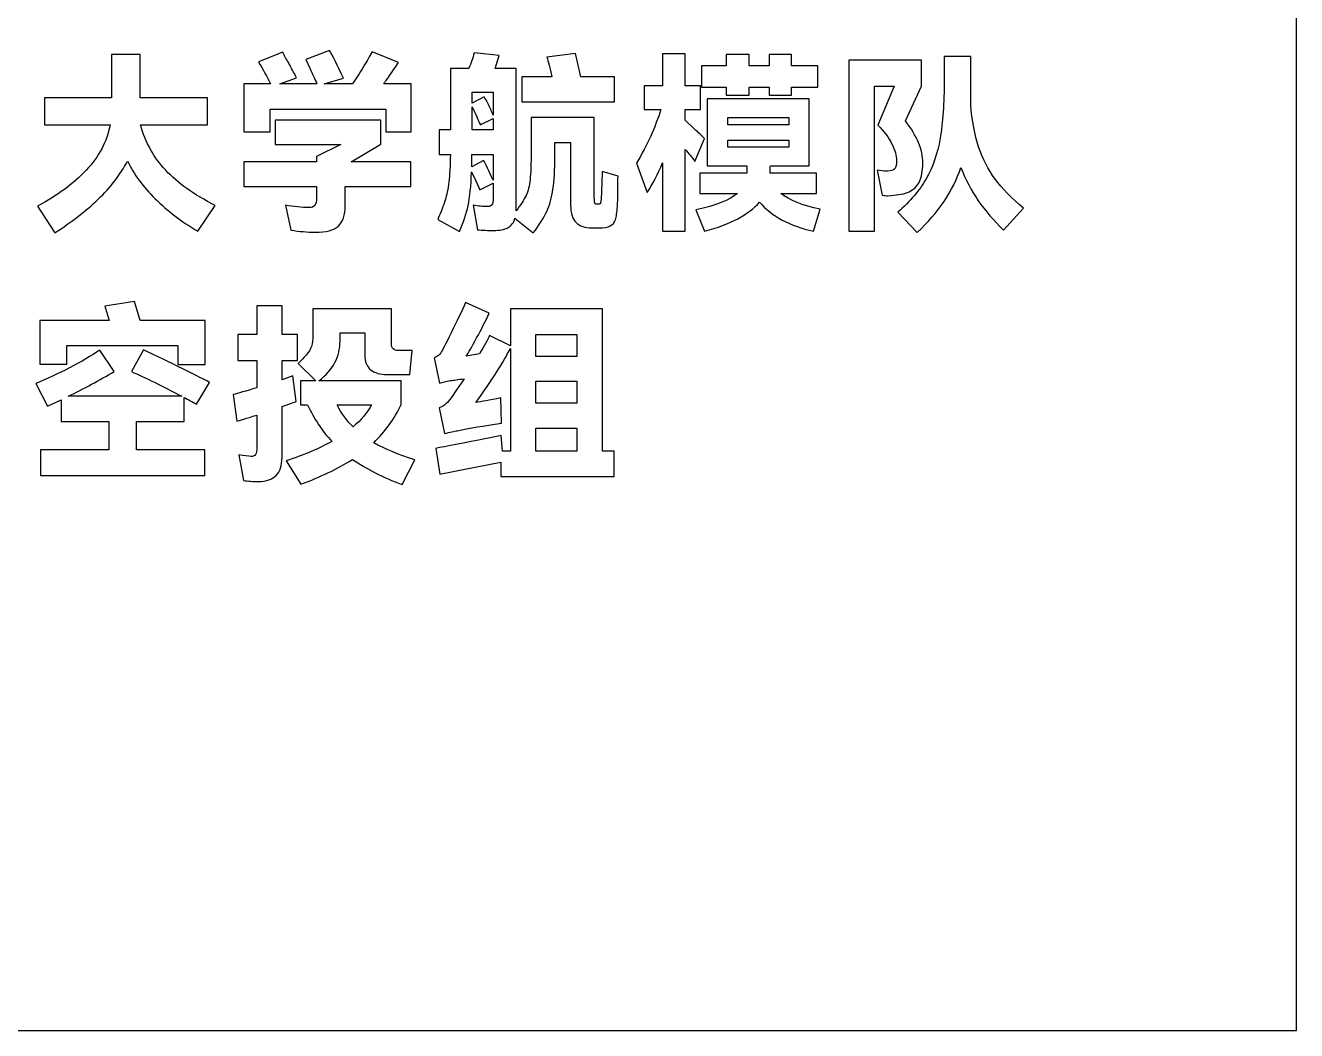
# Model space of a CAD drawing. Header units: centimetres. Extents: x -4.1 to 4.4, y -13.6 to 13.3.
# Drawn here: x 0.47 to 4.351, y -13.586 to -10.518 of the extents above; entities that cross this region are included whole.
import ezdxf

# ---------------------------------------------------------------- set-up
doc = ezdxf.new("R2010")
doc.units = ezdxf.units.CM
doc.header["$MEASUREMENT"] = 0
doc.layers.add('layer 1', color=7, linetype='Continuous')

msp = doc.modelspace()

# ---------------------------------------------------------------- linework, layer by layer
at = {"layer": 'layer 1', "color": 7}
msp.add_lwpolyline([(-4.02827, -13.58641), (4.35069, -13.58641), (4.35069, -5.20745), (-4.02827, -5.20745), (-4.02827, -13.58641)], close=True, dxfattribs=at)
at = {"layer": 'layer 1', "color": 250}
for points, knots in [([(0.82109, -10.82146), (0.83663, -10.87548), (0.86238, -10.92173), (0.89833, -10.96021), (0.89833, -10.96021), (0.93428, -10.99868), (0.98451, -11.03444), (1.04903, -11.06747), (1.04903, -11.06747), (1.04903, -11.06747), (0.99656, -11.14617), (0.99656, -11.14617), (0.99656, -11.14617), (0.94565, -11.11625), (0.90212, -11.08321), (0.86598, -11.04707), (0.86598, -11.04707), (0.82983, -11.01093), (0.80166, -10.97264), (0.78145, -10.93222), (0.78145, -10.93222), (0.75968, -10.97381), (0.73005, -11.01248), (0.69254, -11.04824), (0.69254, -11.04824), (0.65504, -11.08399), (0.61083, -11.11819), (0.55992, -11.15084), (0.55992, -11.15084), (0.55992, -11.15084), (0.50687, -11.06981), (0.50687, -11.06981), (0.50687, -11.06981), (0.56672, -11.03794), (0.61617, -11.00131), (0.65523, -10.95992), (0.65523, -10.95992), (0.69429, -10.91852), (0.71868, -10.87237), (0.7284, -10.82146), (0.7284, -10.82146), (0.7284, -10.82146), (0.52844, -10.82146), (0.52844, -10.82146), (0.52844, -10.82146), (0.52844, -10.82146), (0.52844, -10.73868), (0.52844, -10.73868), (0.52844, -10.73868), (0.52844, -10.73868), (0.73306, -10.73868), (0.73306, -10.73868), (0.73306, -10.73868), (0.73306, -10.73868), (0.73306, -10.60693), (0.73306, -10.60693), (0.73306, -10.60693), (0.73306, -10.60693), (0.81992, -10.60693), (0.81992, -10.60693), (0.81992, -10.60693), (0.81992, -10.60693), (0.81992, -10.73868), (0.81992, -10.73868), (0.81992, -10.73868), (0.81992, -10.73868), (1.02571, -10.73868), (1.02571, -10.73868), (1.02571, -10.73868), (1.02571, -10.73868), (1.02571, -10.82146), (1.02571, -10.82146), (1.02571, -10.82146), (1.02571, -10.82146), (0.82109, -10.82146), (0.82109, -10.82146)], [0, 0, 0, 0, 0.05, 0.05, 0.05, 0.05, 0.1, 0.1, 0.1, 0.1, 0.15, 0.15, 0.15, 0.15, 0.2, 0.2, 0.2, 0.2, 0.25, 0.25, 0.25, 0.25, 0.3, 0.3, 0.3, 0.3, 0.35, 0.35, 0.35, 0.35, 0.4, 0.4, 0.4, 0.4, 0.45, 0.45, 0.45, 0.45, 0.5, 0.5, 0.5, 0.5, 0.55, 0.55, 0.55, 0.55, 0.6, 0.6, 0.6, 0.6, 0.65, 0.65, 0.65, 0.65, 0.7, 0.7, 0.7, 0.7, 0.75, 0.75, 0.75, 0.75, 0.8, 0.8, 0.8, 0.8, 0.85, 0.85, 0.85, 0.85, 0.9, 0.9, 0.9, 0.9, 1, 1, 1, 1]), ([(1.64716, -10.69612), (1.64716, -10.69612), (1.64716, -10.84303), (1.64716, -10.84303), (1.64716, -10.84303), (1.64716, -10.84303), (1.5702, -10.84303), (1.5702, -10.84303), (1.5702, -10.84303), (1.5702, -10.84303), (1.5702, -10.77366), (1.5702, -10.77366), (1.5702, -10.77366), (1.5702, -10.77366), (1.21692, -10.77366), (1.21692, -10.77366), (1.21692, -10.77366), (1.21692, -10.77366), (1.21692, -10.84303), (1.21692, -10.84303), (1.21692, -10.84303), (1.21692, -10.84303), (1.13647, -10.84303), (1.13647, -10.84303), (1.13647, -10.84303), (1.13647, -10.84303), (1.13647, -10.69612), (1.13647, -10.69612), (1.13647, -10.69612), (1.13647, -10.69612), (1.21809, -10.69612), (1.21809, -10.69612), (1.21809, -10.69612), (1.20799, -10.67552), (1.19574, -10.65318), (1.18136, -10.62908), (1.18136, -10.62908), (1.18136, -10.62908), (1.2554, -10.59993), (1.2554, -10.59993), (1.2554, -10.59993), (1.25812, -10.60537), (1.26113, -10.61091), (1.26444, -10.61655), (1.26444, -10.61655), (1.26774, -10.62218), (1.27095, -10.62791), (1.27406, -10.63374), (1.27406, -10.63374), (1.27755, -10.63996), (1.28144, -10.64696), (1.28571, -10.65473), (1.28571, -10.65473), (1.28999, -10.6625), (1.29407, -10.67028), (1.29796, -10.67805), (1.29796, -10.67805), (1.29796, -10.67805), (1.24666, -10.69612), (1.24666, -10.69612), (1.24666, -10.69612), (1.24666, -10.69612), (1.35975, -10.69612), (1.35975, -10.69612), (1.35975, -10.69612), (1.35664, -10.68874), (1.35324, -10.68106), (1.34955, -10.67309), (1.34955, -10.67309), (1.34586, -10.66513), (1.34246, -10.65745), (1.33935, -10.65007), (1.33935, -10.65007), (1.33935, -10.65007), (1.32652, -10.62208), (1.32652, -10.62208), (1.32652, -10.62208), (1.32652, -10.62208), (1.39881, -10.59468), (1.39881, -10.59468), (1.39881, -10.59468), (1.40814, -10.61101), (1.42213, -10.63899), (1.44078, -10.67863), (1.44078, -10.67863), (1.44078, -10.67863), (1.3819, -10.69612), (1.3819, -10.69612), (1.3819, -10.69612), (1.3819, -10.69612), (1.46818, -10.69612), (1.46818, -10.69612), (1.46818, -10.69612), (1.47907, -10.68058), (1.49014, -10.66357), (1.50141, -10.64511), (1.50141, -10.64511), (1.51268, -10.62665), (1.52162, -10.61101), (1.52823, -10.59818), (1.52823, -10.59818), (1.52823, -10.59818), (1.60868, -10.63141), (1.60868, -10.63141), (1.60868, -10.63141), (1.60207, -10.64152), (1.59158, -10.65687), (1.5772, -10.67747), (1.5772, -10.67747), (1.57448, -10.68135), (1.57195, -10.68485), (1.56962, -10.68796), (1.56962, -10.68796), (1.56729, -10.69107), (1.56535, -10.69379), (1.56379, -10.69612), (1.56379, -10.69612), (1.56379, -10.69612), (1.64716, -10.69612), (1.64716, -10.69612)], [0, 0, 0, 0, 0.0322581, 0.0322581, 0.0322581, 0.0322581, 0.0645161, 0.0645161, 0.0645161, 0.0645161, 0.0967742, 0.0967742, 0.0967742, 0.0967742, 0.1290323, 0.1290323, 0.1290323, 0.1290323, 0.1612903, 0.1612903, 0.1612903, 0.1612903, 0.1935484, 0.1935484, 0.1935484, 0.1935484, 0.2258065, 0.2258065, 0.2258065, 0.2258065, 0.2580645, 0.2580645, 0.2580645, 0.2580645, 0.2903226, 0.2903226, 0.2903226, 0.2903226, 0.3225806, 0.3225806, 0.3225806, 0.3225806, 0.3548387, 0.3548387, 0.3548387, 0.3548387, 0.3870968, 0.3870968, 0.3870968, 0.3870968, 0.4193548, 0.4193548, 0.4193548, 0.4193548, 0.4516129, 0.4516129, 0.4516129, 0.4516129, 0.483871, 0.483871, 0.483871, 0.483871, 0.516129, 0.516129, 0.516129, 0.516129, 0.5483871, 0.5483871, 0.5483871, 0.5483871, 0.5806452, 0.5806452, 0.5806452, 0.5806452, 0.6129032, 0.6129032, 0.6129032, 0.6129032, 0.6451613, 0.6451613, 0.6451613, 0.6451613, 0.6774194, 0.6774194, 0.6774194, 0.6774194, 0.7096774, 0.7096774, 0.7096774, 0.7096774, 0.7419355, 0.7419355, 0.7419355, 0.7419355, 0.7741935, 0.7741935, 0.7741935, 0.7741935, 0.8064516, 0.8064516, 0.8064516, 0.8064516, 0.8387097, 0.8387097, 0.8387097, 0.8387097, 0.8709677, 0.8709677, 0.8709677, 0.8709677, 0.9032258, 0.9032258, 0.9032258, 0.9032258, 0.9354839, 0.9354839, 0.9354839, 0.9354839, 1, 1, 1, 1]), ([(2.27909, -10.9777), (2.27909, -10.98819), (2.279, -11.00276), (2.2788, -11.02142), (2.2788, -11.02142), (2.27861, -11.04007), (2.27812, -11.0564), (2.27735, -11.07039), (2.27735, -11.07039), (2.27618, -11.08865), (2.27414, -11.10226), (2.27122, -11.1112), (2.27122, -11.1112), (2.26831, -11.12014), (2.26306, -11.12645), (2.25548, -11.13014), (2.25548, -11.13014), (2.24791, -11.13383), (2.23654, -11.13568), (2.22138, -11.13568), (2.22138, -11.13568), (2.22138, -11.13568), (2.19865, -11.13568), (2.19865, -11.13568), (2.19865, -11.13568), (2.17805, -11.13568), (2.16221, -11.13043), (2.15113, -11.11994), (2.15113, -11.11994), (2.14006, -11.10945), (2.13452, -11.09176), (2.13452, -11.06689), (2.13452, -11.06689), (2.13452, -11.06689), (2.13452, -10.87509), (2.13452, -10.87509), (2.13452, -10.87509), (2.13452, -10.87509), (2.08613, -10.87509), (2.08613, -10.87509), (2.08613, -10.87509), (2.08613, -10.87509), (2.08613, -10.91765), (2.08613, -10.91765), (2.08613, -10.91765), (2.08613, -10.95924), (2.08429, -10.99266), (2.08059, -11.01792), (2.08059, -11.01792), (2.0769, -11.04318), (2.07049, -11.06572), (2.06136, -11.08555), (2.06136, -11.08555), (2.05222, -11.10537), (2.03852, -11.12732), (2.02026, -11.15142), (2.02026, -11.15142), (2.02026, -11.15142), (1.96429, -11.10653), (1.96429, -11.10653), (1.96429, -11.10653), (1.9604, -11.12014), (1.95321, -11.12975), (1.94272, -11.13539), (1.94272, -11.13539), (1.93223, -11.14102), (1.91765, -11.14384), (1.899, -11.14384), (1.899, -11.14384), (1.88073, -11.14384), (1.86441, -11.14307), (1.85003, -11.14151), (1.85003, -11.14151), (1.85003, -11.14151), (1.83662, -11.06631), (1.83662, -11.06631), (1.83662, -11.06631), (1.85217, -11.06942), (1.86694, -11.07097), (1.88093, -11.07097), (1.88093, -11.07097), (1.88753, -11.07097), (1.892, -11.06913), (1.89433, -11.06543), (1.89433, -11.06543), (1.89667, -11.06174), (1.89783, -11.05543), (1.89783, -11.04649), (1.89783, -11.04649), (1.89783, -11.04649), (1.89783, -10.99927), (1.89783, -10.99927), (1.89783, -10.99927), (1.89783, -10.99927), (1.85761, -11.02025), (1.85761, -11.02025), (1.85761, -11.02025), (1.85761, -11.02025), (1.84478, -10.99227), (1.84478, -10.99227), (1.84478, -10.99227), (1.84478, -10.99227), (1.83196, -10.96487), (1.83196, -10.96487), (1.83196, -10.96487), (1.8304, -11.00801), (1.8269, -11.04241), (1.82146, -11.06806), (1.82146, -11.06806), (1.81602, -11.09371), (1.80728, -11.11994), (1.79523, -11.14676), (1.79523, -11.14676), (1.79523, -11.14676), (1.72877, -11.11003), (1.72877, -11.11003), (1.72877, -11.11003), (1.73888, -11.0871), (1.74636, -11.06767), (1.75122, -11.05173), (1.75122, -11.05173), (1.75607, -11.0358), (1.75986, -11.01714), (1.76258, -10.99577), (1.76258, -10.99577), (1.7653, -10.97439), (1.76686, -10.94641), (1.76725, -10.91182), (1.76725, -10.91182), (1.76725, -10.91182), (1.73285, -10.91182), (1.73285, -10.91182), (1.73285, -10.91182), (1.73285, -10.91182), (1.73285, -10.83662), (1.73285, -10.83662), (1.73285, -10.83662), (1.73285, -10.83662), (1.76783, -10.83662), (1.76783, -10.83662), (1.76783, -10.83662), (1.76783, -10.83662), (1.76783, -10.64948), (1.76783, -10.64948), (1.76783, -10.64948), (1.76783, -10.64948), (1.8238, -10.64948), (1.8238, -10.64948), (1.8238, -10.64948), (1.83001, -10.63355), (1.83545, -10.61742), (1.84012, -10.6011), (1.84012, -10.6011), (1.84012, -10.6011), (1.9159, -10.60984), (1.9159, -10.60984), (1.9159, -10.60984), (1.9159, -10.60984), (1.90366, -10.64948), (1.90366, -10.64948), (1.90366, -10.64948), (1.90366, -10.64948), (1.96837, -10.64948), (1.96837, -10.64948), (1.96837, -10.64948), (1.96837, -10.64948), (1.96837, -11.06981), (1.96837, -11.06981), (1.96837, -11.06981), (1.96837, -11.07641), (1.96818, -11.08127), (1.96779, -11.08438), (1.96779, -11.08438), (1.98217, -11.06611), (1.99237, -11.05037), (1.99839, -11.03716), (1.99839, -11.03716), (2.00442, -11.02394), (2.0085, -11.00772), (2.01064, -10.98848), (2.01064, -10.98848), (2.01277, -10.96924), (2.01384, -10.9398), (2.01384, -10.90016), (2.01384, -10.90016), (2.01384, -10.90016), (2.01384, -10.79931), (2.01384, -10.79931), (2.01384, -10.79931), (2.01384, -10.79931), (2.20681, -10.79931), (2.20681, -10.79931), (2.20681, -10.79931), (2.20681, -10.79931), (2.20681, -11.04415), (2.20681, -11.04415), (2.20681, -11.04415), (2.20681, -11.05193), (2.2072, -11.05717), (2.20797, -11.05989), (2.20797, -11.05989), (2.20875, -11.06262), (2.21011, -11.06398), (2.21205, -11.06398), (2.21205, -11.06398), (2.21205, -11.06398), (2.22196, -11.06398), (2.22196, -11.06398), (2.22196, -11.06398), (2.22391, -11.06398), (2.22527, -11.06252), (2.22604, -11.0596), (2.22604, -11.0596), (2.22682, -11.05669), (2.2274, -11.05115), (2.22779, -11.04299), (2.22779, -11.04299), (2.22935, -11.00412), (2.23032, -10.97789), (2.23071, -10.96429), (2.23071, -10.96429), (2.23071, -10.96429), (2.27909, -10.9777), (2.27909, -10.9777)], [0, 0, 0, 0, 0.0175439, 0.0175439, 0.0175439, 0.0175439, 0.0350877, 0.0350877, 0.0350877, 0.0350877, 0.0526316, 0.0526316, 0.0526316, 0.0526316, 0.0701754, 0.0701754, 0.0701754, 0.0701754, 0.0877193, 0.0877193, 0.0877193, 0.0877193, 0.1052632, 0.1052632, 0.1052632, 0.1052632, 0.122807, 0.122807, 0.122807, 0.122807, 0.1403509, 0.1403509, 0.1403509, 0.1403509, 0.1578947, 0.1578947, 0.1578947, 0.1578947, 0.1754386, 0.1754386, 0.1754386, 0.1754386, 0.1929825, 0.1929825, 0.1929825, 0.1929825, 0.2105263, 0.2105263, 0.2105263, 0.2105263, 0.2280702, 0.2280702, 0.2280702, 0.2280702, 0.245614, 0.245614, 0.245614, 0.245614, 0.2631579, 0.2631579, 0.2631579, 0.2631579, 0.2807018, 0.2807018, 0.2807018, 0.2807018, 0.2982456, 0.2982456, 0.2982456, 0.2982456, 0.3157895, 0.3157895, 0.3157895, 0.3157895, 0.3333333, 0.3333333, 0.3333333, 0.3333333, 0.3508772, 0.3508772, 0.3508772, 0.3508772, 0.3684211, 0.3684211, 0.3684211, 0.3684211, 0.3859649, 0.3859649, 0.3859649, 0.3859649, 0.4035088, 0.4035088, 0.4035088, 0.4035088, 0.4210526, 0.4210526, 0.4210526, 0.4210526, 0.4385965, 0.4385965, 0.4385965, 0.4385965, 0.4561404, 0.4561404, 0.4561404, 0.4561404, 0.4736842, 0.4736842, 0.4736842, 0.4736842, 0.4912281, 0.4912281, 0.4912281, 0.4912281, 0.5087719, 0.5087719, 0.5087719, 0.5087719, 0.5263158, 0.5263158, 0.5263158, 0.5263158, 0.5438596, 0.5438596, 0.5438596, 0.5438596, 0.5614035, 0.5614035, 0.5614035, 0.5614035, 0.5789474, 0.5789474, 0.5789474, 0.5789474, 0.5964912, 0.5964912, 0.5964912, 0.5964912, 0.6140351, 0.6140351, 0.6140351, 0.6140351, 0.6315789, 0.6315789, 0.6315789, 0.6315789, 0.6491228, 0.6491228, 0.6491228, 0.6491228, 0.6666667, 0.6666667, 0.6666667, 0.6666667, 0.6842105, 0.6842105, 0.6842105, 0.6842105, 0.7017544, 0.7017544, 0.7017544, 0.7017544, 0.7192982, 0.7192982, 0.7192982, 0.7192982, 0.7368421, 0.7368421, 0.7368421, 0.7368421, 0.754386, 0.754386, 0.754386, 0.754386, 0.7719298, 0.7719298, 0.7719298, 0.7719298, 0.7894737, 0.7894737, 0.7894737, 0.7894737, 0.8070175, 0.8070175, 0.8070175, 0.8070175, 0.8245614, 0.8245614, 0.8245614, 0.8245614, 0.8421053, 0.8421053, 0.8421053, 0.8421053, 0.8596491, 0.8596491, 0.8596491, 0.8596491, 0.877193, 0.877193, 0.877193, 0.877193, 0.8947368, 0.8947368, 0.8947368, 0.8947368, 0.9122807, 0.9122807, 0.9122807, 0.9122807, 0.9298246, 0.9298246, 0.9298246, 0.9298246, 0.9473684, 0.9473684, 0.9473684, 0.9473684, 0.9649123, 0.9649123, 0.9649123, 0.9649123, 1, 1, 1, 1]), ([(2.2686, -10.67513), (2.2686, -10.67513), (2.2686, -10.75092), (2.2686, -10.75092), (2.2686, -10.75092), (2.2686, -10.75092), (1.98528, -10.75092), (1.98528, -10.75092), (1.98528, -10.75092), (1.98528, -10.75092), (1.98528, -10.67513), (1.98528, -10.67513), (1.98528, -10.67513), (1.98528, -10.67513), (2.07739, -10.67513), (2.07739, -10.67513), (2.07739, -10.67513), (2.07117, -10.64754), (2.06612, -10.62753), (2.06223, -10.61509), (2.06223, -10.61509), (2.06223, -10.61509), (2.14909, -10.60401), (2.14909, -10.60401), (2.14909, -10.60401), (2.15415, -10.62694), (2.15978, -10.65065), (2.166, -10.67513), (2.166, -10.67513), (2.166, -10.67513), (2.2686, -10.67513), (2.2686, -10.67513)], [0, 0, 0, 0, 0.1111111, 0.1111111, 0.1111111, 0.1111111, 0.2222222, 0.2222222, 0.2222222, 0.2222222, 0.3333333, 0.3333333, 0.3333333, 0.3333333, 0.4444444, 0.4444444, 0.4444444, 0.4444444, 0.5555556, 0.5555556, 0.5555556, 0.5555556, 0.6666667, 0.6666667, 0.6666667, 0.6666667, 0.7777778, 0.7777778, 0.7777778, 0.7777778, 1, 1, 1, 1]), ([(2.51403, -10.93281), (2.50432, -10.92037), (2.4944, -10.90832), (2.4843, -10.89666), (2.4843, -10.89666), (2.4843, -10.89666), (2.4843, -11.14559), (2.4843, -11.14559), (2.4843, -11.14559), (2.4843, -11.14559), (2.41493, -11.14559), (2.41493, -11.14559), (2.41493, -11.14559), (2.41493, -11.14559), (2.41493, -10.93747), (2.41493, -10.93747), (2.41493, -10.93747), (2.40055, -10.97167), (2.385, -11.00199), (2.36829, -11.02841), (2.36829, -11.02841), (2.36829, -11.02841), (2.33506, -10.93864), (2.33506, -10.93864), (2.33506, -10.93864), (2.36887, -10.88267), (2.39375, -10.82787), (2.40968, -10.77424), (2.40968, -10.77424), (2.40968, -10.77424), (2.35896, -10.77424), (2.35896, -10.77424), (2.35896, -10.77424), (2.35896, -10.77424), (2.35896, -10.70253), (2.35896, -10.70253), (2.35896, -10.70253), (2.35896, -10.70253), (2.41493, -10.70253), (2.41493, -10.70253), (2.41493, -10.70253), (2.41493, -10.70253), (2.41493, -10.6046), (2.41493, -10.6046), (2.41493, -10.6046), (2.41493, -10.6046), (2.4843, -10.6046), (2.4843, -10.6046), (2.4843, -10.6046), (2.4843, -10.6046), (2.4843, -10.70253), (2.4843, -10.70253), (2.4843, -10.70253), (2.4843, -10.70253), (2.53094, -10.70253), (2.53094, -10.70253), (2.53094, -10.70253), (2.53094, -10.70253), (2.53094, -10.77424), (2.53094, -10.77424), (2.53094, -10.77424), (2.53094, -10.77424), (2.4843, -10.77424), (2.4843, -10.77424), (2.4843, -10.77424), (2.4843, -10.77424), (2.4843, -10.80689), (2.4843, -10.80689), (2.4843, -10.80689), (2.4843, -10.80689), (2.51287, -10.83429), (2.51287, -10.83429), (2.51287, -10.83429), (2.52452, -10.84478), (2.53463, -10.8543), (2.54318, -10.86285), (2.54318, -10.86285), (2.54318, -10.86285), (2.51403, -10.93281), (2.51403, -10.93281)], [0, 0, 0, 0, 0.047619, 0.047619, 0.047619, 0.047619, 0.0952381, 0.0952381, 0.0952381, 0.0952381, 0.1428571, 0.1428571, 0.1428571, 0.1428571, 0.1904762, 0.1904762, 0.1904762, 0.1904762, 0.2380952, 0.2380952, 0.2380952, 0.2380952, 0.2857143, 0.2857143, 0.2857143, 0.2857143, 0.3333333, 0.3333333, 0.3333333, 0.3333333, 0.3809524, 0.3809524, 0.3809524, 0.3809524, 0.4285714, 0.4285714, 0.4285714, 0.4285714, 0.4761905, 0.4761905, 0.4761905, 0.4761905, 0.5238095, 0.5238095, 0.5238095, 0.5238095, 0.5714286, 0.5714286, 0.5714286, 0.5714286, 0.6190476, 0.6190476, 0.6190476, 0.6190476, 0.6666667, 0.6666667, 0.6666667, 0.6666667, 0.7142857, 0.7142857, 0.7142857, 0.7142857, 0.7619048, 0.7619048, 0.7619048, 0.7619048, 0.8095238, 0.8095238, 0.8095238, 0.8095238, 0.8571429, 0.8571429, 0.8571429, 0.8571429, 0.9047619, 0.9047619, 0.9047619, 0.9047619, 1, 1, 1, 1]), ([(2.67901, -10.73052), (2.67901, -10.73052), (2.60964, -10.73052), (2.60964, -10.73052), (2.60964, -10.73052), (2.60964, -10.73052), (2.60964, -10.70603), (2.60964, -10.70603), (2.60964, -10.70603), (2.60964, -10.70603), (2.53444, -10.70603), (2.53444, -10.70603), (2.53444, -10.70603), (2.53444, -10.70603), (2.53444, -10.64074), (2.53444, -10.64074), (2.53444, -10.64074), (2.53444, -10.64074), (2.60964, -10.64074), (2.60964, -10.64074), (2.60964, -10.64074), (2.60964, -10.64074), (2.60964, -10.60693), (2.60964, -10.60693), (2.60964, -10.60693), (2.60964, -10.60693), (2.67901, -10.60693), (2.67901, -10.60693), (2.67901, -10.60693), (2.67901, -10.60693), (2.67901, -10.64074), (2.67901, -10.64074), (2.67901, -10.64074), (2.67901, -10.64074), (2.74022, -10.64074), (2.74022, -10.64074), (2.74022, -10.64074), (2.74022, -10.64074), (2.74022, -10.60693), (2.74022, -10.60693), (2.74022, -10.60693), (2.74022, -10.60693), (2.80901, -10.60693), (2.80901, -10.60693), (2.80901, -10.60693), (2.80901, -10.60693), (2.80901, -10.64074), (2.80901, -10.64074), (2.80901, -10.64074), (2.80901, -10.64074), (2.88946, -10.64074), (2.88946, -10.64074), (2.88946, -10.64074), (2.88946, -10.64074), (2.88946, -10.70603), (2.88946, -10.70603), (2.88946, -10.70603), (2.88946, -10.70603), (2.80901, -10.70603), (2.80901, -10.70603), (2.80901, -10.70603), (2.80901, -10.70603), (2.80901, -10.73052), (2.80901, -10.73052), (2.80901, -10.73052), (2.80901, -10.73052), (2.74022, -10.73052), (2.74022, -10.73052), (2.74022, -10.73052), (2.74022, -10.73052), (2.74022, -10.70603), (2.74022, -10.70603), (2.74022, -10.70603), (2.74022, -10.70603), (2.67901, -10.70603), (2.67901, -10.70603), (2.67901, -10.70603), (2.67901, -10.70603), (2.67901, -10.73052), (2.67901, -10.73052)], [0, 0, 0, 0, 0.047619, 0.047619, 0.047619, 0.047619, 0.0952381, 0.0952381, 0.0952381, 0.0952381, 0.1428571, 0.1428571, 0.1428571, 0.1428571, 0.1904762, 0.1904762, 0.1904762, 0.1904762, 0.2380952, 0.2380952, 0.2380952, 0.2380952, 0.2857143, 0.2857143, 0.2857143, 0.2857143, 0.3333333, 0.3333333, 0.3333333, 0.3333333, 0.3809524, 0.3809524, 0.3809524, 0.3809524, 0.4285714, 0.4285714, 0.4285714, 0.4285714, 0.4761905, 0.4761905, 0.4761905, 0.4761905, 0.5238095, 0.5238095, 0.5238095, 0.5238095, 0.5714286, 0.5714286, 0.5714286, 0.5714286, 0.6190476, 0.6190476, 0.6190476, 0.6190476, 0.6666667, 0.6666667, 0.6666667, 0.6666667, 0.7142857, 0.7142857, 0.7142857, 0.7142857, 0.7619048, 0.7619048, 0.7619048, 0.7619048, 0.8095238, 0.8095238, 0.8095238, 0.8095238, 0.8571429, 0.8571429, 0.8571429, 0.8571429, 0.9047619, 0.9047619, 0.9047619, 0.9047619, 1, 1, 1, 1]), ([(3.20951, -10.93805), (3.20951, -10.96215), (3.20602, -10.98119), (3.19902, -10.99519), (3.19902, -10.99519), (3.19203, -11.00918), (3.18163, -11.01928), (3.16783, -11.0255), (3.16783, -11.0255), (3.15404, -11.03172), (3.13587, -11.0356), (3.11332, -11.03716), (3.11332, -11.03716), (3.11332, -11.03716), (3.10166, -11.03774), (3.10166, -11.03774), (3.10166, -11.03774), (3.09817, -11.03774), (3.09292, -11.03735), (3.08592, -11.03658), (3.08592, -11.03658), (3.08592, -11.03658), (3.07018, -10.96021), (3.07018, -10.96021), (3.07018, -10.96021), (3.07951, -10.96176), (3.09001, -10.96254), (3.10166, -10.96254), (3.10166, -10.96254), (3.11255, -10.96254), (3.11993, -10.9603), (3.12382, -10.95583), (3.12382, -10.95583), (3.1277, -10.95137), (3.12965, -10.94272), (3.12965, -10.92989), (3.12965, -10.92989), (3.12965, -10.9159), (3.12489, -10.89929), (3.11536, -10.88005), (3.11536, -10.88005), (3.10584, -10.86081), (3.09137, -10.84148), (3.07193, -10.82204), (3.07193, -10.82204), (3.07193, -10.82204), (3.12265, -10.7037), (3.12265, -10.7037), (3.12265, -10.7037), (3.12265, -10.7037), (3.06202, -10.7037), (3.06202, -10.7037), (3.06202, -10.7037), (3.06202, -10.7037), (3.06202, -11.14617), (3.06202, -11.14617), (3.06202, -11.14617), (3.06202, -11.14617), (2.9839, -11.14617), (2.9839, -11.14617), (2.9839, -11.14617), (2.9839, -11.14617), (2.9839, -10.62442), (2.9839, -10.62442), (2.9839, -10.62442), (2.9839, -10.62442), (3.20602, -10.62442), (3.20602, -10.62442), (3.20602, -10.62442), (3.20602, -10.62442), (3.20602, -10.7037), (3.20602, -10.7037), (3.20602, -10.7037), (3.20602, -10.7037), (3.15646, -10.80922), (3.15646, -10.80922), (3.15646, -10.80922), (3.17434, -10.83254), (3.18765, -10.85469), (3.1964, -10.87568), (3.1964, -10.87568), (3.20514, -10.89666), (3.20951, -10.91746), (3.20951, -10.93805)], [0, 0, 0, 0, 0.0454545, 0.0454545, 0.0454545, 0.0454545, 0.0909091, 0.0909091, 0.0909091, 0.0909091, 0.1363636, 0.1363636, 0.1363636, 0.1363636, 0.1818182, 0.1818182, 0.1818182, 0.1818182, 0.2272727, 0.2272727, 0.2272727, 0.2272727, 0.2727273, 0.2727273, 0.2727273, 0.2727273, 0.3181818, 0.3181818, 0.3181818, 0.3181818, 0.3636364, 0.3636364, 0.3636364, 0.3636364, 0.4090909, 0.4090909, 0.4090909, 0.4090909, 0.4545455, 0.4545455, 0.4545455, 0.4545455, 0.5, 0.5, 0.5, 0.5, 0.5454545, 0.5454545, 0.5454545, 0.5454545, 0.5909091, 0.5909091, 0.5909091, 0.5909091, 0.6363636, 0.6363636, 0.6363636, 0.6363636, 0.6818182, 0.6818182, 0.6818182, 0.6818182, 0.7272727, 0.7272727, 0.7272727, 0.7272727, 0.7727273, 0.7727273, 0.7727273, 0.7727273, 0.8181818, 0.8181818, 0.8181818, 0.8181818, 0.8636364, 0.8636364, 0.8636364, 0.8636364, 0.9090909, 0.9090909, 0.9090909, 0.9090909, 1, 1, 1, 1]), ([(3.35584, -10.75908), (3.36011, -10.80922), (3.36818, -10.85236), (3.38003, -10.8885), (3.38003, -10.8885), (3.39189, -10.92465), (3.4087, -10.95739), (3.43046, -10.98673), (3.43046, -10.98673), (3.45222, -11.01607), (3.48118, -11.0459), (3.51732, -11.07622), (3.51732, -11.07622), (3.51732, -11.07622), (3.45611, -11.14268), (3.45611, -11.14268), (3.45611, -11.14268), (3.4258, -11.11392), (3.40005, -11.08399), (3.37887, -11.0529), (3.37887, -11.0529), (3.35769, -11.02181), (3.3401, -10.98819), (3.32611, -10.95205), (3.32611, -10.95205), (3.30162, -11.02317), (3.25712, -11.08924), (3.19261, -11.15026), (3.19261, -11.15026), (3.19261, -11.15026), (3.13315, -11.08788), (3.13315, -11.08788), (3.13315, -11.08788), (3.17084, -11.05523), (3.1998, -11.02132), (3.22001, -10.98615), (3.22001, -10.98615), (3.24022, -10.95098), (3.2544, -10.90978), (3.26256, -10.86256), (3.26256, -10.86256), (3.27073, -10.81534), (3.27481, -10.75539), (3.27481, -10.68271), (3.27481, -10.68271), (3.27481, -10.68271), (3.27481, -10.61276), (3.27481, -10.61276), (3.27481, -10.61276), (3.27481, -10.61276), (3.35642, -10.61276), (3.35642, -10.61276), (3.35642, -10.61276), (3.35642, -10.61276), (3.35642, -10.69787), (3.35642, -10.69787), (3.35642, -10.69787), (3.35642, -10.72546), (3.35623, -10.74587), (3.35584, -10.75908)], [0, 0, 0, 0, 0.0625, 0.0625, 0.0625, 0.0625, 0.125, 0.125, 0.125, 0.125, 0.1875, 0.1875, 0.1875, 0.1875, 0.25, 0.25, 0.25, 0.25, 0.3125, 0.3125, 0.3125, 0.3125, 0.375, 0.375, 0.375, 0.375, 0.4375, 0.4375, 0.4375, 0.4375, 0.5, 0.5, 0.5, 0.5, 0.5625, 0.5625, 0.5625, 0.5625, 0.625, 0.625, 0.625, 0.625, 0.6875, 0.6875, 0.6875, 0.6875, 0.75, 0.75, 0.75, 0.75, 0.8125, 0.8125, 0.8125, 0.8125, 0.875, 0.875, 0.875, 0.875, 1, 1, 1, 1]), ([(1.83371, -10.72177), (1.83371, -10.72177), (1.83371, -10.755), (1.83371, -10.755), (1.83371, -10.755), (1.83371, -10.755), (1.87043, -10.73635), (1.87043, -10.73635), (1.87043, -10.73635), (1.87315, -10.73946), (1.87753, -10.74713), (1.88355, -10.75937), (1.88355, -10.75937), (1.88957, -10.77162), (1.89433, -10.7826), (1.89783, -10.79231), (1.89783, -10.79231), (1.89783, -10.79231), (1.89783, -10.72177), (1.89783, -10.72177), (1.89783, -10.72177), (1.89783, -10.72177), (1.83371, -10.72177), (1.83371, -10.72177)], [0, 0, 0, 0, 0.1428571, 0.1428571, 0.1428571, 0.1428571, 0.2857143, 0.2857143, 0.2857143, 0.2857143, 0.4285714, 0.4285714, 0.4285714, 0.4285714, 0.5714286, 0.5714286, 0.5714286, 0.5714286, 0.7142857, 0.7142857, 0.7142857, 0.7142857, 1, 1, 1, 1]), ([(2.77637, -11.03075), (2.80241, -11.05173), (2.84244, -11.06786), (2.89646, -11.07913), (2.89646, -11.07913), (2.89646, -11.07913), (2.87547, -11.14617), (2.87547, -11.14617), (2.87547, -11.14617), (2.84049, -11.13879), (2.80892, -11.12752), (2.78074, -11.11236), (2.78074, -11.11236), (2.75256, -11.0972), (2.72934, -11.07874), (2.71108, -11.05698), (2.71108, -11.05698), (2.67882, -11.09546), (2.62285, -11.12519), (2.54318, -11.14617), (2.54318, -11.14617), (2.54318, -11.14617), (2.51636, -11.08088), (2.51636, -11.08088), (2.51636, -11.08088), (2.57816, -11.06806), (2.62052, -11.05134), (2.64345, -11.03075), (2.64345, -11.03075), (2.64345, -11.03075), (2.52919, -11.03075), (2.52919, -11.03075), (2.52919, -11.03075), (2.52919, -11.03075), (2.52919, -10.96895), (2.52919, -10.96895), (2.52919, -10.96895), (2.52919, -10.96895), (2.67202, -10.96895), (2.67202, -10.96895), (2.67202, -10.96895), (2.67202, -10.96895), (2.6726, -10.9468), (2.6726, -10.9468), (2.6726, -10.9468), (2.6726, -10.9468), (2.55134, -10.9468), (2.55134, -10.9468), (2.55134, -10.9468), (2.55134, -10.9468), (2.55134, -10.74159), (2.55134, -10.74159), (2.55134, -10.74159), (2.55134, -10.74159), (2.86265, -10.74159), (2.86265, -10.74159), (2.86265, -10.74159), (2.86265, -10.74159), (2.86265, -10.9468), (2.86265, -10.9468), (2.86265, -10.9468), (2.86265, -10.9468), (2.7443, -10.9468), (2.7443, -10.9468), (2.7443, -10.9468), (2.74392, -10.95185), (2.74372, -10.95924), (2.74372, -10.96895), (2.74372, -10.96895), (2.74372, -10.96895), (2.88538, -10.96895), (2.88538, -10.96895), (2.88538, -10.96895), (2.88538, -10.96895), (2.88538, -11.03075), (2.88538, -11.03075), (2.88538, -11.03075), (2.88538, -11.03075), (2.77637, -11.03075), (2.77637, -11.03075)], [0, 0, 0, 0, 0.047619, 0.047619, 0.047619, 0.047619, 0.0952381, 0.0952381, 0.0952381, 0.0952381, 0.1428571, 0.1428571, 0.1428571, 0.1428571, 0.1904762, 0.1904762, 0.1904762, 0.1904762, 0.2380952, 0.2380952, 0.2380952, 0.2380952, 0.2857143, 0.2857143, 0.2857143, 0.2857143, 0.3333333, 0.3333333, 0.3333333, 0.3333333, 0.3809524, 0.3809524, 0.3809524, 0.3809524, 0.4285714, 0.4285714, 0.4285714, 0.4285714, 0.4761905, 0.4761905, 0.4761905, 0.4761905, 0.5238095, 0.5238095, 0.5238095, 0.5238095, 0.5714286, 0.5714286, 0.5714286, 0.5714286, 0.6190476, 0.6190476, 0.6190476, 0.6190476, 0.6666667, 0.6666667, 0.6666667, 0.6666667, 0.7142857, 0.7142857, 0.7142857, 0.7142857, 0.7619048, 0.7619048, 0.7619048, 0.7619048, 0.8095238, 0.8095238, 0.8095238, 0.8095238, 0.8571429, 0.8571429, 0.8571429, 0.8571429, 0.9047619, 0.9047619, 0.9047619, 0.9047619, 1, 1, 1, 1]), ([(1.83371, -10.83662), (1.83371, -10.83662), (1.89783, -10.83662), (1.89783, -10.83662), (1.89783, -10.83662), (1.89783, -10.83662), (1.89783, -10.80222), (1.89783, -10.80222), (1.89783, -10.80222), (1.89783, -10.80222), (1.85877, -10.82146), (1.85877, -10.82146), (1.85877, -10.82146), (1.85761, -10.81757), (1.84925, -10.79911), (1.83371, -10.76608), (1.83371, -10.76608), (1.83371, -10.76608), (1.83371, -10.83662), (1.83371, -10.83662)], [0, 0, 0, 0, 0.1666667, 0.1666667, 0.1666667, 0.1666667, 0.3333333, 0.3333333, 0.3333333, 0.3333333, 0.5, 0.5, 0.5, 0.5, 0.6666667, 0.6666667, 0.6666667, 0.6666667, 1, 1, 1, 1]), ([(1.55505, -10.88034), (1.55505, -10.88034), (1.46469, -10.93397), (1.46469, -10.93397), (1.46469, -10.93397), (1.46469, -10.93397), (1.64657, -10.93397), (1.64657, -10.93397), (1.64657, -10.93397), (1.64657, -10.93397), (1.64657, -11.00918), (1.64657, -11.00918), (1.64657, -11.00918), (1.64657, -11.00918), (1.44603, -11.00918), (1.44603, -11.00918), (1.44603, -11.00918), (1.44603, -11.00918), (1.44603, -11.06631), (1.44603, -11.06631), (1.44603, -11.06631), (1.44603, -11.09701), (1.43913, -11.11848), (1.42534, -11.13073), (1.42534, -11.13073), (1.41154, -11.14297), (1.38793, -11.14909), (1.3545, -11.14909), (1.3545, -11.14909), (1.3308, -11.14909), (1.30612, -11.14695), (1.28047, -11.14268), (1.28047, -11.14268), (1.28047, -11.14268), (1.26356, -11.06689), (1.26356, -11.06689), (1.26356, -11.06689), (1.28882, -11.07155), (1.31311, -11.07389), (1.33643, -11.07389), (1.33643, -11.07389), (1.34459, -11.07389), (1.35033, -11.07165), (1.35363, -11.06718), (1.35363, -11.06718), (1.35693, -11.06271), (1.35859, -11.05465), (1.35859, -11.04299), (1.35859, -11.04299), (1.35859, -11.04299), (1.35859, -11.00918), (1.35859, -11.00918), (1.35859, -11.00918), (1.35859, -11.00918), (1.13647, -11.00918), (1.13647, -11.00918), (1.13647, -11.00918), (1.13647, -11.00918), (1.13647, -10.93397), (1.13647, -10.93397), (1.13647, -10.93397), (1.13647, -10.93397), (1.35859, -10.93397), (1.35859, -10.93397), (1.35859, -10.93397), (1.35859, -10.93397), (1.35859, -10.91823), (1.35859, -10.91823), (1.35859, -10.91823), (1.35859, -10.91823), (1.43321, -10.88092), (1.43321, -10.88092), (1.43321, -10.88092), (1.43321, -10.88092), (1.23208, -10.88092), (1.23208, -10.88092), (1.23208, -10.88092), (1.23208, -10.88092), (1.23208, -10.80747), (1.23208, -10.80747), (1.23208, -10.80747), (1.23208, -10.80747), (1.55505, -10.80747), (1.55505, -10.80747), (1.55505, -10.80747), (1.55505, -10.80747), (1.55505, -10.88034), (1.55505, -10.88034)], [0, 0, 0, 0, 0.0434783, 0.0434783, 0.0434783, 0.0434783, 0.0869565, 0.0869565, 0.0869565, 0.0869565, 0.1304348, 0.1304348, 0.1304348, 0.1304348, 0.173913, 0.173913, 0.173913, 0.173913, 0.2173913, 0.2173913, 0.2173913, 0.2173913, 0.2608696, 0.2608696, 0.2608696, 0.2608696, 0.3043478, 0.3043478, 0.3043478, 0.3043478, 0.3478261, 0.3478261, 0.3478261, 0.3478261, 0.3913043, 0.3913043, 0.3913043, 0.3913043, 0.4347826, 0.4347826, 0.4347826, 0.4347826, 0.4782609, 0.4782609, 0.4782609, 0.4782609, 0.5217391, 0.5217391, 0.5217391, 0.5217391, 0.5652174, 0.5652174, 0.5652174, 0.5652174, 0.6086957, 0.6086957, 0.6086957, 0.6086957, 0.6521739, 0.6521739, 0.6521739, 0.6521739, 0.6956522, 0.6956522, 0.6956522, 0.6956522, 0.7391304, 0.7391304, 0.7391304, 0.7391304, 0.7826087, 0.7826087, 0.7826087, 0.7826087, 0.826087, 0.826087, 0.826087, 0.826087, 0.8695652, 0.8695652, 0.8695652, 0.8695652, 0.9130435, 0.9130435, 0.9130435, 0.9130435, 1, 1, 1, 1]), ([(2.80027, -10.82088), (2.80027, -10.82088), (2.80027, -10.79872), (2.80027, -10.79872), (2.80027, -10.79872), (2.80027, -10.79872), (2.6143, -10.79872), (2.6143, -10.79872), (2.6143, -10.79872), (2.6143, -10.79872), (2.6143, -10.82088), (2.6143, -10.82088), (2.6143, -10.82088), (2.6143, -10.82088), (2.80027, -10.82088), (2.80027, -10.82088)], [0, 0, 0, 0, 0.2, 0.2, 0.2, 0.2, 0.4, 0.4, 0.4, 0.4, 0.6, 0.6, 0.6, 0.6, 1, 1, 1, 1]), ([(2.80027, -10.8681), (2.80027, -10.8681), (2.6143, -10.8681), (2.6143, -10.8681), (2.6143, -10.8681), (2.6143, -10.8681), (2.6143, -10.88967), (2.6143, -10.88967), (2.6143, -10.88967), (2.6143, -10.88967), (2.80027, -10.88967), (2.80027, -10.88967), (2.80027, -10.88967), (2.80027, -10.88967), (2.80027, -10.8681), (2.80027, -10.8681)], [0, 0, 0, 0, 0.2, 0.2, 0.2, 0.2, 0.4, 0.4, 0.4, 0.4, 0.6, 0.6, 0.6, 0.6, 1, 1, 1, 1]), ([(1.86868, -10.92989), (1.87529, -10.94194), (1.88501, -10.96196), (1.89783, -10.98994), (1.89783, -10.98994), (1.89783, -10.98994), (1.89783, -10.91182), (1.89783, -10.91182), (1.89783, -10.91182), (1.89783, -10.91182), (1.83312, -10.91182), (1.83312, -10.91182), (1.83312, -10.91182), (1.83312, -10.92892), (1.83293, -10.94136), (1.83254, -10.94913), (1.83254, -10.94913), (1.83254, -10.94913), (1.86868, -10.92989), (1.86868, -10.92989)], [0, 0, 0, 0, 0.1666667, 0.1666667, 0.1666667, 0.1666667, 0.3333333, 0.3333333, 0.3333333, 0.3333333, 0.5, 0.5, 0.5, 0.5, 0.6666667, 0.6666667, 0.6666667, 0.6666667, 1, 1, 1, 1]), ([(0.59637, -11.49509), (0.59637, -11.49509), (0.59637, -11.55222), (0.59637, -11.55222), (0.59637, -11.55222), (0.59637, -11.55222), (0.51417, -11.55222), (0.51417, -11.55222), (0.51417, -11.55222), (0.51417, -11.55222), (0.51417, -11.41872), (0.51417, -11.41872), (0.51417, -11.41872), (0.51417, -11.41872), (0.7252, -11.41872), (0.7252, -11.41872), (0.7252, -11.41872), (0.72015, -11.40046), (0.71588, -11.38588), (0.71238, -11.375), (0.71238, -11.375), (0.71238, -11.375), (0.80332, -11.36043), (0.80332, -11.36043), (0.80332, -11.36043), (0.80332, -11.36043), (0.82023, -11.41872), (0.82023, -11.41872), (0.82023, -11.41872), (0.82023, -11.41872), (1.01902, -11.41872), (1.01902, -11.41872), (1.01902, -11.41872), (1.01902, -11.41872), (1.01902, -11.55281), (1.01902, -11.55281), (1.01902, -11.55281), (1.01902, -11.55281), (0.93566, -11.55281), (0.93566, -11.55281), (0.93566, -11.55281), (0.93566, -11.55281), (0.93566, -11.49509), (0.93566, -11.49509), (0.93566, -11.49509), (0.93566, -11.49509), (0.59637, -11.49509), (0.59637, -11.49509)], [0, 0, 0, 0, 0.0769231, 0.0769231, 0.0769231, 0.0769231, 0.1538462, 0.1538462, 0.1538462, 0.1538462, 0.2307692, 0.2307692, 0.2307692, 0.2307692, 0.3076923, 0.3076923, 0.3076923, 0.3076923, 0.3846154, 0.3846154, 0.3846154, 0.3846154, 0.4615385, 0.4615385, 0.4615385, 0.4615385, 0.5384615, 0.5384615, 0.5384615, 0.5384615, 0.6153846, 0.6153846, 0.6153846, 0.6153846, 0.6923077, 0.6923077, 0.6923077, 0.6923077, 0.7692308, 0.7692308, 0.7692308, 0.7692308, 0.8461538, 0.8461538, 0.8461538, 0.8461538, 1, 1, 1, 1]), ([(2.23218, -11.81806), (2.23218, -11.81806), (2.26716, -11.81806), (2.26716, -11.81806), (2.26716, -11.81806), (2.26716, -11.81806), (2.26716, -11.89501), (2.26716, -11.89501), (2.26716, -11.89501), (2.26716, -11.89501), (1.92146, -11.89501), (1.92146, -11.89501), (1.92146, -11.89501), (1.92146, -11.89501), (1.92146, -11.8507), (1.92146, -11.8507), (1.92146, -11.8507), (1.92146, -11.8507), (1.80603, -11.87402), (1.80603, -11.87402), (1.80603, -11.87402), (1.80603, -11.87402), (1.73549, -11.88801), (1.73549, -11.88801), (1.73549, -11.88801), (1.73549, -11.88801), (1.72325, -11.80931), (1.72325, -11.80931), (1.72325, -11.80931), (1.72947, -11.80776), (1.74812, -11.80407), (1.77921, -11.79824), (1.77921, -11.79824), (1.85578, -11.78347), (1.90339, -11.77395), (1.92204, -11.76967), (1.92204, -11.76967), (1.92204, -11.76967), (1.9267, -11.81806), (1.9267, -11.81806), (1.9267, -11.81806), (1.9267, -11.81806), (1.95061, -11.81806), (1.95061, -11.81806), (1.95061, -11.81806), (1.95061, -11.81806), (1.95061, -11.50384), (1.95061, -11.50384), (1.95061, -11.50384), (1.93001, -11.54465), (1.89484, -11.59983), (1.84509, -11.6694), (1.84509, -11.6694), (1.86102, -11.66668), (1.88648, -11.66182), (1.92146, -11.65483), (1.92146, -11.65483), (1.92146, -11.65483), (1.92321, -11.73178), (1.92321, -11.73178), (1.92321, -11.73178), (1.86918, -11.73994), (1.8241, -11.74771), (1.78796, -11.7551), (1.78796, -11.7551), (1.7798, -11.75665), (1.76697, -11.75957), (1.74948, -11.76384), (1.74948, -11.76384), (1.74948, -11.76384), (1.73316, -11.68514), (1.73316, -11.68514), (1.73316, -11.68514), (1.74015, -11.68242), (1.7454, -11.6797), (1.7489, -11.67698), (1.7489, -11.67698), (1.7524, -11.67426), (1.75667, -11.67018), (1.76172, -11.66474), (1.76172, -11.66474), (1.77066, -11.65385), (1.7864, -11.63112), (1.80894, -11.59653), (1.80894, -11.59653), (1.79068, -11.59886), (1.77708, -11.6008), (1.76814, -11.60236), (1.76814, -11.60236), (1.75376, -11.60469), (1.74249, -11.60722), (1.73432, -11.60994), (1.73432, -11.60994), (1.73432, -11.60994), (1.718, -11.5324), (1.718, -11.5324), (1.718, -11.5324), (1.72383, -11.53007), (1.7282, -11.52764), (1.73112, -11.52512), (1.73112, -11.52512), (1.73403, -11.52259), (1.73666, -11.51958), (1.73899, -11.51608), (1.73899, -11.51608), (1.74249, -11.51064), (1.75279, -11.49072), (1.76989, -11.45633), (1.76989, -11.45633), (1.78699, -11.42193), (1.80156, -11.39113), (1.81361, -11.36392), (1.81361, -11.36392), (1.81361, -11.36392), (1.8859, -11.39657), (1.8859, -11.39657), (1.8859, -11.39657), (1.87463, -11.42028), (1.8618, -11.44544), (1.84742, -11.47207), (1.84742, -11.47207), (1.83304, -11.49869), (1.82235, -11.51725), (1.81536, -11.52774), (1.81536, -11.52774), (1.81536, -11.52774), (1.85617, -11.52016), (1.85617, -11.52016), (1.85617, -11.52016), (1.87055, -11.49645), (1.88084, -11.47799), (1.88706, -11.46478), (1.88706, -11.46478), (1.88706, -11.46478), (1.95061, -11.49626), (1.95061, -11.49626), (1.95061, -11.49626), (1.95061, -11.49626), (1.95061, -11.38316), (1.95061, -11.38316), (1.95061, -11.38316), (1.95061, -11.38316), (2.23218, -11.38316), (2.23218, -11.38316), (2.23218, -11.38316), (2.23218, -11.38316), (2.23218, -11.81806), (2.23218, -11.81806)], [0, 0, 0, 0, 0.0263158, 0.0263158, 0.0263158, 0.0263158, 0.0526316, 0.0526316, 0.0526316, 0.0526316, 0.0789474, 0.0789474, 0.0789474, 0.0789474, 0.1052632, 0.1052632, 0.1052632, 0.1052632, 0.1315789, 0.1315789, 0.1315789, 0.1315789, 0.1578947, 0.1578947, 0.1578947, 0.1578947, 0.1842105, 0.1842105, 0.1842105, 0.1842105, 0.2105263, 0.2105263, 0.2105263, 0.2105263, 0.2368421, 0.2368421, 0.2368421, 0.2368421, 0.2631579, 0.2631579, 0.2631579, 0.2631579, 0.2894737, 0.2894737, 0.2894737, 0.2894737, 0.3157895, 0.3157895, 0.3157895, 0.3157895, 0.3421053, 0.3421053, 0.3421053, 0.3421053, 0.3684211, 0.3684211, 0.3684211, 0.3684211, 0.3947368, 0.3947368, 0.3947368, 0.3947368, 0.4210526, 0.4210526, 0.4210526, 0.4210526, 0.4473684, 0.4473684, 0.4473684, 0.4473684, 0.4736842, 0.4736842, 0.4736842, 0.4736842, 0.5, 0.5, 0.5, 0.5, 0.5263158, 0.5263158, 0.5263158, 0.5263158, 0.5526316, 0.5526316, 0.5526316, 0.5526316, 0.5789474, 0.5789474, 0.5789474, 0.5789474, 0.6052632, 0.6052632, 0.6052632, 0.6052632, 0.6315789, 0.6315789, 0.6315789, 0.6315789, 0.6578947, 0.6578947, 0.6578947, 0.6578947, 0.6842105, 0.6842105, 0.6842105, 0.6842105, 0.7105263, 0.7105263, 0.7105263, 0.7105263, 0.7368421, 0.7368421, 0.7368421, 0.7368421, 0.7631579, 0.7631579, 0.7631579, 0.7631579, 0.7894737, 0.7894737, 0.7894737, 0.7894737, 0.8157895, 0.8157895, 0.8157895, 0.8157895, 0.8421053, 0.8421053, 0.8421053, 0.8421053, 0.8684211, 0.8684211, 0.8684211, 0.8684211, 0.8947368, 0.8947368, 0.8947368, 0.8947368, 0.9210526, 0.9210526, 0.9210526, 0.9210526, 0.9473684, 0.9473684, 0.9473684, 0.9473684, 1, 1, 1, 1]), ([(1.29651, -11.6659), (1.29146, -11.66785), (1.27708, -11.67309), (1.25337, -11.68164), (1.25337, -11.68164), (1.25337, -11.68164), (1.25337, -11.83788), (1.25337, -11.83788), (1.25337, -11.83788), (1.25337, -11.86159), (1.24735, -11.87946), (1.2353, -11.89151), (1.2353, -11.89151), (1.22325, -11.90356), (1.20577, -11.90978), (1.18284, -11.91017), (1.18284, -11.91017), (1.16457, -11.91017), (1.14883, -11.9092), (1.13561, -11.90725), (1.13561, -11.90725), (1.13561, -11.90725), (1.12104, -11.82855), (1.12104, -11.82855), (1.12104, -11.82855), (1.13814, -11.83166), (1.15077, -11.83341), (1.15893, -11.8338), (1.15893, -11.8338), (1.16515, -11.8338), (1.16962, -11.83176), (1.17234, -11.82768), (1.17234, -11.82768), (1.17506, -11.8236), (1.17642, -11.8165), (1.17642, -11.8064), (1.17642, -11.8064), (1.17642, -11.8064), (1.17642, -11.70729), (1.17642, -11.70729), (1.17642, -11.70729), (1.14378, -11.71779), (1.12357, -11.72401), (1.11579, -11.72595), (1.11579, -11.72595), (1.11579, -11.72595), (1.10413, -11.64492), (1.10413, -11.64492), (1.10413, -11.64492), (1.11851, -11.64103), (1.14261, -11.63403), (1.17642, -11.62393), (1.17642, -11.62393), (1.17642, -11.62393), (1.17642, -11.54115), (1.17642, -11.54115), (1.17642, -11.54115), (1.17642, -11.54115), (1.11871, -11.54115), (1.11871, -11.54115), (1.11871, -11.54115), (1.11871, -11.54115), (1.11871, -11.46186), (1.11871, -11.46186), (1.11871, -11.46186), (1.11871, -11.46186), (1.17642, -11.46186), (1.17642, -11.46186), (1.17642, -11.46186), (1.17642, -11.46186), (1.17642, -11.37442), (1.17642, -11.37442), (1.17642, -11.37442), (1.17642, -11.37442), (1.25337, -11.37442), (1.25337, -11.37442), (1.25337, -11.37442), (1.25337, -11.37442), (1.25337, -11.46186), (1.25337, -11.46186), (1.25337, -11.46186), (1.25337, -11.46186), (1.3006, -11.46186), (1.3006, -11.46186), (1.3006, -11.46186), (1.3006, -11.46186), (1.3006, -11.54115), (1.3006, -11.54115), (1.3006, -11.54115), (1.3006, -11.54115), (1.25337, -11.54115), (1.25337, -11.54115), (1.25337, -11.54115), (1.25337, -11.54115), (1.25337, -11.59944), (1.25337, -11.59944), (1.25337, -11.59944), (1.25337, -11.59944), (1.2866, -11.58778), (1.2866, -11.58778), (1.2866, -11.58778), (1.2866, -11.58778), (1.29651, -11.6659), (1.29651, -11.6659)], [0, 0, 0, 0, 0.037037, 0.037037, 0.037037, 0.037037, 0.0740741, 0.0740741, 0.0740741, 0.0740741, 0.1111111, 0.1111111, 0.1111111, 0.1111111, 0.1481481, 0.1481481, 0.1481481, 0.1481481, 0.1851852, 0.1851852, 0.1851852, 0.1851852, 0.2222222, 0.2222222, 0.2222222, 0.2222222, 0.2592593, 0.2592593, 0.2592593, 0.2592593, 0.2962963, 0.2962963, 0.2962963, 0.2962963, 0.3333333, 0.3333333, 0.3333333, 0.3333333, 0.3703704, 0.3703704, 0.3703704, 0.3703704, 0.4074074, 0.4074074, 0.4074074, 0.4074074, 0.4444444, 0.4444444, 0.4444444, 0.4444444, 0.4814815, 0.4814815, 0.4814815, 0.4814815, 0.5185185, 0.5185185, 0.5185185, 0.5185185, 0.5555556, 0.5555556, 0.5555556, 0.5555556, 0.5925926, 0.5925926, 0.5925926, 0.5925926, 0.6296296, 0.6296296, 0.6296296, 0.6296296, 0.6666667, 0.6666667, 0.6666667, 0.6666667, 0.7037037, 0.7037037, 0.7037037, 0.7037037, 0.7407407, 0.7407407, 0.7407407, 0.7407407, 0.7777778, 0.7777778, 0.7777778, 0.7777778, 0.8148148, 0.8148148, 0.8148148, 0.8148148, 0.8518519, 0.8518519, 0.8518519, 0.8518519, 0.8888889, 0.8888889, 0.8888889, 0.8888889, 0.9259259, 0.9259259, 0.9259259, 0.9259259, 1, 1, 1, 1]), ([(1.62006, -11.91949), (1.56099, -11.89734), (1.51046, -11.87169), (1.46849, -11.84254), (1.46849, -11.84254), (1.42341, -11.8713), (1.37094, -11.89656), (1.31109, -11.91833), (1.31109, -11.91833), (1.31109, -11.91833), (1.26562, -11.84721), (1.26562, -11.84721), (1.26562, -11.84721), (1.32158, -11.82894), (1.36822, -11.80912), (1.40553, -11.78774), (1.40553, -11.78774), (1.37638, -11.75665), (1.35151, -11.71954), (1.33091, -11.6764), (1.33091, -11.6764), (1.33091, -11.6764), (1.30934, -11.6764), (1.30934, -11.6764), (1.30934, -11.6764), (1.30934, -11.6764), (1.30934, -11.60294), (1.30934, -11.60294), (1.30934, -11.60294), (1.30934, -11.60294), (1.35656, -11.60294), (1.35656, -11.60294), (1.35656, -11.60294), (1.35656, -11.60294), (1.30234, -11.54989), (1.30234, -11.54989), (1.30234, -11.54989), (1.31634, -11.53668), (1.32644, -11.52589), (1.33266, -11.51754), (1.33266, -11.51754), (1.33888, -11.50918), (1.34296, -11.50015), (1.3449, -11.49043), (1.3449, -11.49043), (1.34684, -11.48071), (1.34782, -11.46692), (1.34782, -11.44904), (1.34782, -11.44904), (1.34782, -11.44904), (1.34782, -11.38316), (1.34782, -11.38316), (1.34782, -11.38316), (1.34782, -11.38316), (1.58742, -11.38316), (1.58742, -11.38316), (1.58742, -11.38316), (1.58742, -11.38316), (1.58742, -11.48868), (1.58742, -11.48868), (1.58742, -11.48868), (1.58742, -11.49684), (1.58907, -11.50248), (1.59237, -11.50559), (1.59237, -11.50559), (1.59568, -11.5087), (1.60121, -11.51025), (1.60899, -11.51025), (1.60899, -11.51025), (1.60899, -11.51025), (1.65038, -11.51025), (1.65038, -11.51025), (1.65038, -11.51025), (1.65038, -11.51025), (1.64396, -11.5837), (1.64396, -11.5837), (1.64396, -11.5837), (1.64396, -11.5837), (1.57401, -11.5837), (1.57401, -11.5837), (1.57401, -11.5837), (1.55302, -11.5837), (1.53641, -11.57875), (1.52416, -11.56884), (1.52416, -11.56884), (1.51192, -11.55893), (1.5058, -11.54406), (1.5058, -11.52424), (1.5058, -11.52424), (1.5058, -11.52424), (1.5058, -11.45603), (1.5058, -11.45603), (1.5058, -11.45603), (1.5058, -11.45603), (1.4306, -11.45603), (1.4306, -11.45603), (1.4306, -11.45603), (1.4306, -11.45603), (1.4306, -11.48227), (1.4306, -11.48227), (1.4306, -11.48227), (1.4306, -11.52852), (1.40903, -11.56874), (1.36589, -11.60294), (1.36589, -11.60294), (1.36589, -11.60294), (1.61715, -11.60294), (1.61715, -11.60294), (1.61715, -11.60294), (1.61715, -11.60294), (1.61715, -11.67523), (1.61715, -11.67523), (1.61715, -11.67523), (1.59616, -11.71954), (1.56818, -11.7584), (1.5332, -11.79182), (1.5332, -11.79182), (1.56624, -11.81087), (1.60801, -11.82816), (1.65854, -11.84371), (1.65854, -11.84371), (1.65854, -11.84371), (1.62006, -11.91949), (1.62006, -11.91949)], [0, 0, 0, 0, 0.03125, 0.03125, 0.03125, 0.03125, 0.0625, 0.0625, 0.0625, 0.0625, 0.09375, 0.09375, 0.09375, 0.09375, 0.125, 0.125, 0.125, 0.125, 0.15625, 0.15625, 0.15625, 0.15625, 0.1875, 0.1875, 0.1875, 0.1875, 0.21875, 0.21875, 0.21875, 0.21875, 0.25, 0.25, 0.25, 0.25, 0.28125, 0.28125, 0.28125, 0.28125, 0.3125, 0.3125, 0.3125, 0.3125, 0.34375, 0.34375, 0.34375, 0.34375, 0.375, 0.375, 0.375, 0.375, 0.40625, 0.40625, 0.40625, 0.40625, 0.4375, 0.4375, 0.4375, 0.4375, 0.46875, 0.46875, 0.46875, 0.46875, 0.5, 0.5, 0.5, 0.5, 0.53125, 0.53125, 0.53125, 0.53125, 0.5625, 0.5625, 0.5625, 0.5625, 0.59375, 0.59375, 0.59375, 0.59375, 0.625, 0.625, 0.625, 0.625, 0.65625, 0.65625, 0.65625, 0.65625, 0.6875, 0.6875, 0.6875, 0.6875, 0.71875, 0.71875, 0.71875, 0.71875, 0.75, 0.75, 0.75, 0.75, 0.78125, 0.78125, 0.78125, 0.78125, 0.8125, 0.8125, 0.8125, 0.8125, 0.84375, 0.84375, 0.84375, 0.84375, 0.875, 0.875, 0.875, 0.875, 0.90625, 0.90625, 0.90625, 0.90625, 0.9375, 0.9375, 0.9375, 0.9375, 1, 1, 1, 1]), ([(2.15348, -11.52832), (2.15348, -11.52832), (2.15348, -11.46128), (2.15348, -11.46128), (2.15348, -11.46128), (2.15348, -11.46128), (2.02814, -11.46128), (2.02814, -11.46128), (2.02814, -11.46128), (2.02814, -11.46128), (2.02814, -11.52832), (2.02814, -11.52832), (2.02814, -11.52832), (2.02814, -11.52832), (2.15348, -11.52832), (2.15348, -11.52832)], [0, 0, 0, 0, 0.2, 0.2, 0.2, 0.2, 0.4, 0.4, 0.4, 0.4, 0.6, 0.6, 0.6, 0.6, 1, 1, 1, 1]), ([(0.80915, -11.72711), (0.80915, -11.72711), (0.80915, -11.81339), (0.80915, -11.81339), (0.80915, -11.81339), (0.80915, -11.81339), (1.01727, -11.81339), (1.01727, -11.81339), (1.01727, -11.81339), (1.01727, -11.81339), (1.01727, -11.8921), (1.01727, -11.8921), (1.01727, -11.8921), (1.01727, -11.8921), (0.51592, -11.8921), (0.51592, -11.8921), (0.51592, -11.8921), (0.51592, -11.8921), (0.51592, -11.81339), (0.51592, -11.81339), (0.51592, -11.81339), (0.51592, -11.81339), (0.72462, -11.81339), (0.72462, -11.81339), (0.72462, -11.81339), (0.72462, -11.81339), (0.72462, -11.72711), (0.72462, -11.72711), (0.72462, -11.72711), (0.72462, -11.72711), (0.57888, -11.72711), (0.57888, -11.72711), (0.57888, -11.72711), (0.57888, -11.72711), (0.57888, -11.66066), (0.57888, -11.66066), (0.57888, -11.66066), (0.57888, -11.66066), (0.5369, -11.67989), (0.5369, -11.67989), (0.5369, -11.67989), (0.5369, -11.67989), (0.50193, -11.61052), (0.50193, -11.61052), (0.50193, -11.61052), (0.53496, -11.59731), (0.56926, -11.58147), (0.60482, -11.56301), (0.60482, -11.56301), (0.64038, -11.54455), (0.67118, -11.52657), (0.69722, -11.50908), (0.69722, -11.50908), (0.69722, -11.50908), (0.74094, -11.57438), (0.74094, -11.57438), (0.74094, -11.57438), (0.69586, -11.60119), (0.64903, -11.62646), (0.60045, -11.65016), (0.60045, -11.65016), (0.60045, -11.65016), (0.9479, -11.65016), (0.9479, -11.65016), (0.9479, -11.65016), (0.88727, -11.61829), (0.83577, -11.59303), (0.79341, -11.57438), (0.79341, -11.57438), (0.79341, -11.57438), (0.83014, -11.5085), (0.83014, -11.5085), (0.83014, -11.5085), (0.85773, -11.52133), (0.89271, -11.53814), (0.93507, -11.55893), (0.93507, -11.55893), (0.97744, -11.57972), (1.00989, -11.59595), (1.03243, -11.60761), (1.03243, -11.60761), (1.03243, -11.60761), (0.9922, -11.67406), (0.9922, -11.67406), (0.9922, -11.67406), (0.97977, -11.66707), (0.96714, -11.66027), (0.95431, -11.65366), (0.95431, -11.65366), (0.95431, -11.65366), (0.95431, -11.72711), (0.95431, -11.72711), (0.95431, -11.72711), (0.95431, -11.72711), (0.80915, -11.72711), (0.80915, -11.72711)], [0, 0, 0, 0, 0.04, 0.04, 0.04, 0.04, 0.08, 0.08, 0.08, 0.08, 0.12, 0.12, 0.12, 0.12, 0.16, 0.16, 0.16, 0.16, 0.2, 0.2, 0.2, 0.2, 0.24, 0.24, 0.24, 0.24, 0.28, 0.28, 0.28, 0.28, 0.32, 0.32, 0.32, 0.32, 0.36, 0.36, 0.36, 0.36, 0.4, 0.4, 0.4, 0.4, 0.44, 0.44, 0.44, 0.44, 0.48, 0.48, 0.48, 0.48, 0.52, 0.52, 0.52, 0.52, 0.56, 0.56, 0.56, 0.56, 0.6, 0.6, 0.6, 0.6, 0.64, 0.64, 0.64, 0.64, 0.68, 0.68, 0.68, 0.68, 0.72, 0.72, 0.72, 0.72, 0.76, 0.76, 0.76, 0.76, 0.8, 0.8, 0.8, 0.8, 0.84, 0.84, 0.84, 0.84, 0.88, 0.88, 0.88, 0.88, 0.92, 0.92, 0.92, 0.92, 1, 1, 1, 1]), ([(2.02814, -11.67057), (2.02814, -11.67057), (2.15348, -11.67057), (2.15348, -11.67057), (2.15348, -11.67057), (2.15348, -11.67057), (2.15348, -11.60411), (2.15348, -11.60411), (2.15348, -11.60411), (2.15348, -11.60411), (2.02814, -11.60411), (2.02814, -11.60411), (2.02814, -11.60411), (2.02814, -11.60411), (2.02814, -11.67057), (2.02814, -11.67057)], [0, 0, 0, 0, 0.2, 0.2, 0.2, 0.2, 0.4, 0.4, 0.4, 0.4, 0.6, 0.6, 0.6, 0.6, 1, 1, 1, 1]), ([(1.42127, -11.6764), (1.43526, -11.70244), (1.45158, -11.72478), (1.47024, -11.74344), (1.47024, -11.74344), (1.49472, -11.72284), (1.51357, -11.70049), (1.52679, -11.6764), (1.52679, -11.6764), (1.52679, -11.6764), (1.42127, -11.6764), (1.42127, -11.6764)], [0, 0, 0, 0, 0.25, 0.25, 0.25, 0.25, 0.5, 0.5, 0.5, 0.5, 1, 1, 1, 1]), ([(2.15348, -11.74694), (2.15348, -11.74694), (2.02814, -11.74694), (2.02814, -11.74694), (2.02814, -11.74694), (2.02814, -11.74694), (2.02814, -11.81806), (2.02814, -11.81806), (2.02814, -11.81806), (2.02814, -11.81806), (2.15348, -11.81806), (2.15348, -11.81806), (2.15348, -11.81806), (2.15348, -11.81806), (2.15348, -11.74694), (2.15348, -11.74694)], [0, 0, 0, 0, 0.2, 0.2, 0.2, 0.2, 0.4, 0.4, 0.4, 0.4, 0.6, 0.6, 0.6, 0.6, 1, 1, 1, 1])]:
    msp.add_open_spline(points, degree=3, knots=knots, dxfattribs=at)

doc.saveas('drawing.dxf')
